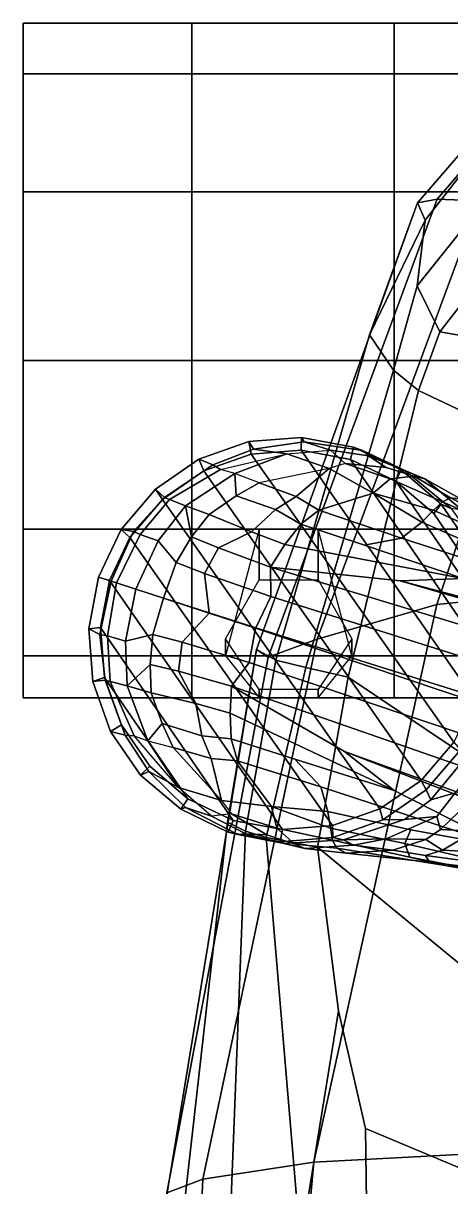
# Model space of a CAD drawing. Extents: x -14.5 to 14.5, y -12.2 to 16.5.
# Drawn here: x -14.466 to -12.784, y 2.206 to 6.782 of the extents above; entities that cross this region are included whole.
import ezdxf

# ---------------------------------------------------------------- set-up
doc = ezdxf.new("R2010")
doc.units = 0
doc.header["$MEASUREMENT"] = 0
for name, color, linetype in [('ARMPAD', 252, 'Continuous'), ('BASE', 253, 'Continuous'), ('CASTER', 251, 'Continuous')]:
    doc.layers.add(name, color=color, linetype=linetype)

msp = doc.modelspace()

# ---------------------------------------------------------------- linework, layer by layer
at = {"layer": 'ARMPAD'}
for points in [[(-12.885, 6.008, 25.3857), (-12.9145, 6.0767, 25.7282), (-12.4558, 6.6063, 25.6394), (-12.4612, 6.5485, 25.3318)], [(-12.9145, 6.0767, 25.7282), (-12.8375, 6.0902, 26.088), (-12.4281, 6.5671, 25.9831), (-12.4558, 6.6063, 25.6394)], [(-12.885, 6.008, 25.3857), (-12.4612, 6.5485, 25.3318), (-12.4139, 6.3783, 25.1327), (-12.9164, 5.7501, 25.174)], [(-12.671, 6.0838, 26.3681), (-12.3094, 6.4623, 26.2946), (-12.4281, 6.5671, 25.9831), (-12.8375, 6.0902, 26.088)], [(-12.8273, 5.5691, 25.0663), (-12.9164, 5.7501, 25.174), (-12.4139, 6.3783, 25.1327), (-12.3773, 6.1473, 25.0479)], [(-12.8273, 5.5691, 25.0663), (-12.3773, 6.1473, 25.0479), (-10.5744, 5.87, 25.0355), (-10.269, 5.1243, 25.0741)], [(-13.5027, 4.2895, 26.3721), (-12.8375, 6.0902, 26.088), (-12.9145, 6.0767, 25.7282), (-13.5478, 4.3189, 25.814)], [(-13.5027, 4.2895, 26.3721), (-13.3093, 4.3595, 26.697), (-12.671, 6.0838, 26.3681), (-12.8375, 6.0902, 26.088)], [(-13.4725, 4.2769, 25.2748), (-13.5478, 4.3189, 25.814), (-12.9145, 6.0767, 25.7282), (-13.103, 5.5564, 25.3768)], [(-12.8389, 4.496, 26.9481), (-12.3167, 6.0432, 26.5913), (-12.671, 6.0838, 26.3681), (-13.3093, 4.3595, 26.697)], [(-12.885, 6.008, 25.3857), (-13.103, 5.5564, 25.3768), (-13.103, 5.5564, 25.3768), (-12.9145, 6.0767, 25.7282)], [(-11.7281, 4.6095, 27.0447), (-11.7015, 5.8836, 26.7295), (-12.3167, 6.0432, 26.5913), (-12.8389, 4.496, 26.9481)], [(-13.0091, 5.4185, 25.1211), (-13.103, 5.5564, 25.3768), (-12.885, 6.008, 25.3857), (-12.9164, 5.7501, 25.174)], [(-13.0091, 5.4185, 25.1211), (-12.9164, 5.7501, 25.174), (-12.8273, 5.5691, 25.0663), (-12.9105, 5.3381, 25.0745)], [(-13.0091, 5.4185, 25.1211), (-13.3546, 4.248, 25.1648), (-13.4725, 4.2769, 25.2748), (-13.103, 5.5564, 25.3768)], [(-12.8273, 5.5691, 25.0663), (-10.269, 5.1243, 25.0741), (-10.2426, 4.0753, 25.1222), (-12.9105, 5.3381, 25.0745)], [(-13.0091, 5.4185, 25.1211), (-12.9105, 5.3381, 25.0745), (-13.1875, 4.2106, 25.1411), (-13.3546, 4.248, 25.1648)], [(-13.1875, 4.2106, 25.1411), (-12.9105, 5.3381, 25.0745), (-10.2426, 4.0753, 25.1222), (-10.5438, 2.4383, 25.2383)], [(-13.323, 2.3025, 27.2474), (-11.9376, 2.3766, 27.3832), (-11.7281, 4.6095, 27.0447), (-12.8389, 4.496, 26.9481)], [(-13.323, 2.3025, 27.2474), (-12.8389, 4.496, 26.9481), (-13.3093, 4.3595, 26.697), (-13.7597, 2.2357, 26.9181)], [(-13.9017, 2.1819, 26.5734), (-13.7597, 2.2357, 26.9181), (-13.3093, 4.3595, 26.697), (-13.5027, 4.2895, 26.3721)], [(-13.9017, 2.1819, 26.5734), (-13.5027, 4.2895, 26.3721), (-13.5478, 4.3189, 25.814), (-13.9136, 2.1025, 26.2164)], [(-13.8401, 2.0721, 25.9251), (-13.9136, 2.1025, 26.2164), (-13.5478, 4.3189, 25.814), (-13.6628, 3.6406, 25.6764)], [(-13.5478, 4.3189, 25.814), (-13.4725, 4.2769, 25.2748), (-13.5917, 3.6042, 25.3717), (-13.6628, 3.6406, 25.6764)], [(-13.3546, 4.248, 25.1648), (-13.5108, 3.5802, 25.2465), (-13.5917, 3.6042, 25.3717), (-13.4725, 4.2769, 25.2748)], [(-13.3546, 4.248, 25.1648), (-13.1875, 4.2106, 25.1411), (-13.3083, 3.5416, 25.1827), (-13.5108, 3.5802, 25.2465)], [(-13.1875, 4.2106, 25.1411), (-10.5438, 2.4383, 25.2383), (-10.7546, 1.445, 25.5585), (-13.3083, 3.5416, 25.1827)], [(-13.8401, 2.0721, 25.9251), (-13.6628, 3.6406, 25.6764), (-13.5917, 3.6042, 25.3717), (-13.6529, 2.0266, 25.6056)], [(-13.3755, 1.9807, 25.4221), (-13.6529, 2.0266, 25.6056), (-13.5917, 3.6042, 25.3717), (-13.5108, 3.5802, 25.2465)], [(-13.3755, 1.9807, 25.4221), (-13.5108, 3.5802, 25.2465), (-13.3083, 3.5416, 25.1827), (-13.2258, 2.8975, 25.223)], [(-13.2258, 2.8975, 25.223), (-13.3083, 3.5416, 25.1827), (-10.7546, 1.445, 25.5585), (-13.1194, 2.4354, 25.2699)], [(-13.1131, 1.9512, 25.4167), (-13.3755, 1.9807, 25.4221), (-13.2258, 2.8975, 25.223), (-13.1194, 2.4354, 25.2699)], [(-10.7196, -0.5463, 26.0403), (-13.1131, 1.9512, 25.4167), (-13.1194, 2.4354, 25.2699), (-10.7546, 1.445, 25.5585)], [(-13.323, 2.3025, 27.2474), (-13.58, -0.5017, 27.6181), (-12.1408, -0.4895, 27.7888), (-11.9376, 2.3766, 27.3832)], [(-13.58, -0.5017, 27.6181), (-13.323, 2.3025, 27.2474), (-13.7597, 2.2357, 26.9181), (-13.89, -0.515, 27.4338)], [(-14.0338, -0.5325, 27.19), (-13.89, -0.515, 27.4338), (-13.7597, 2.2357, 26.9181), (-13.9017, 2.1819, 26.5734)]]:
    msp.add_3dface(points, dxfattribs=at)
at = {"layer": 'BASE'}
for points in [[(-13.5788, 5.137, 2.765), (-13.7747, 5.0676, 2.765), (-13.7196, 5.0461, 3.6908), (-13.56, 5.1069, 3.5948)], [(-13.7747, 5.0676, 2.765), (-13.5788, 5.137, 2.765), (-13.5697, 5.0872, 2.7306), (-13.7559, 5.0213, 2.7306)], [(-13.5788, 5.137, 2.765), (-13.56, 5.1069, 3.5948), (-13.3602, 5.1364, 3.4738), (-13.3716, 5.1533, 2.765)], [(-13.5788, 5.137, 2.765), (-13.3716, 5.1533, 2.765), (-13.3729, 5.1027, 2.7306), (-13.5697, 5.0872, 2.7306)], [(-13.3602, 5.1364, 3.4738), (-13.56, 5.1069, 3.5948), (-13.4285, 5.0884, 3.77), (-13.2577, 5.1033, 3.66)], [(-13.3716, 5.1533, 2.765), (-13.1672, 5.1154, 2.765), (-13.1787, 5.0668, 2.7306), (-13.3729, 5.1027, 2.7306)], [(-13.1672, 5.1154, 2.765), (-13.3716, 5.1533, 2.765), (-13.3602, 5.1364, 3.4738), (-13.1316, 5.1018, 3.4638)], [(-13.1316, 5.1018, 3.4638), (-13.3602, 5.1364, 3.4738), (-13.2577, 5.1033, 3.66), (-13.1073, 5.081, 3.6312)], [(-13.5697, 5.0872, 2.7306), (-12.7717, 3.9546, 2.7306), (-12.8999, 3.8044, 2.7306), (-13.7559, 5.0213, 2.7306)], [(-13.56, 5.1069, 3.5948), (-13.7196, 5.0461, 3.6908), (-13.69, 5.0274, 3.8224), (-13.4285, 5.0884, 3.77)], [(-13.69, 5.0274, 3.8224), (-13.4285, 5.0884, 3.77), (-13.6342, 5.0112, 3.9203), (-13.69, 5.0274, 3.8224)], [(-13.6342, 5.0112, 3.9203), (-13.4285, 5.0884, 3.77), (-13.2619, 5.0315, 3.9346), (-13.5382, 4.9746, 4.0437)], [(-13.5697, 5.0872, 2.7306), (-13.3729, 5.1027, 2.7306), (-12.6911, 4.1236, 2.7306), (-12.7717, 3.9546, 2.7306)], [(-13.4285, 5.0884, 3.77), (-13.2577, 5.1033, 3.66), (-13.1988, 5.0503, 3.8579), (-13.2619, 5.0315, 3.9346)], [(-13.1787, 5.0668, 2.7306), (-12.657, 4.3076, 2.7306), (-12.6911, 4.1236, 2.7306), (-13.3729, 5.1027, 2.7306)], [(-13.1073, 5.081, 3.6312), (-13.2577, 5.1033, 3.66), (-13.1988, 5.0503, 3.8579), (-13.0379, 5.035, 3.7905)], [(-13.1672, 5.1154, 2.765), (-12.9796, 5.0259, 2.765), (-13.0004, 4.9817, 2.7306), (-13.1787, 5.0668, 2.7306)], [(-13.1672, 5.1154, 2.765), (-13.1316, 5.1018, 3.4638), (-12.9642, 5.0237, 3.3343), (-12.9796, 5.0259, 2.765)], [(-12.9642, 5.0237, 3.3343), (-13.1316, 5.1018, 3.4638), (-13.1073, 5.081, 3.6312), (-12.8855, 4.9911, 3.6038)], [(-13.0379, 5.035, 3.7905), (-12.9279, 5.0004, 3.8167), (-12.8855, 4.9911, 3.6038), (-13.1073, 5.081, 3.6312)], [(-13.946, 4.9499, 2.765), (-13.9105, 4.917, 3.7502), (-13.7196, 5.0461, 3.6908), (-13.7747, 5.0676, 2.765)], [(-13.946, 4.9499, 2.765), (-13.7747, 5.0676, 2.765), (-13.7559, 5.0213, 2.7306), (-13.9187, 4.9095, 2.7306)], [(-13.69, 5.0274, 3.8224), (-13.7196, 5.0461, 3.6908), (-13.9105, 4.917, 3.7502), (-13.8914, 4.9096, 3.8388)], [(-13.1988, 5.0503, 3.8579), (-13.2619, 5.0315, 3.9346), (-13.0888, 4.9337, 4.113), (-13.0221, 4.9907, 3.9463)], [(-12.9279, 5.0004, 3.8167), (-13.0379, 5.035, 3.7905), (-13.1988, 5.0503, 3.8579), (-13.0221, 4.9907, 3.9463)], [(-13.1787, 5.0668, 2.7306), (-13.0004, 4.9817, 2.7306), (-12.6725, 4.5045, 2.7306), (-12.657, 4.3076, 2.7306)], [(-13.9187, 4.9095, 2.7306), (-13.7559, 5.0213, 2.7306), (-12.8999, 3.8044, 2.7306), (-13.0627, 3.6926, 2.7306)], [(-13.69, 5.0274, 3.8224), (-13.8914, 4.9096, 3.8388), (-13.8273, 4.8844, 4.0016), (-13.6342, 5.0112, 3.9203)], [(-13.6287, 4.9231, 4.0963), (-13.6342, 5.0112, 3.9203), (-13.8273, 4.8844, 4.0016), (-13.7349, 4.8508, 4.1359)], [(-13.6287, 4.9231, 4.0963), (-13.5382, 4.9746, 4.0437), (-13.6342, 5.0112, 3.9203), (-13.6287, 4.9231, 4.0963)], [(-13.2619, 5.0315, 3.9346), (-13.5382, 4.9746, 4.0437), (-13.3917, 4.9216, 4.1637), (-13.2619, 5.0315, 3.9346)], [(-13.2619, 5.0315, 3.9346), (-13.3917, 4.9216, 4.1637), (-13.3028, 4.8674, 4.2389), (-13.0888, 4.9337, 4.113)], [(-12.8165, 4.8996, 4.0756), (-13.0221, 4.9907, 3.9463), (-13.0888, 4.9337, 4.113), (-12.8514, 4.8668, 4.17)], [(-12.9279, 5.0004, 3.8167), (-13.0221, 4.9907, 3.9463), (-12.8165, 4.8996, 4.0756), (-12.7851, 4.9159, 3.991)], [(-12.9796, 5.0259, 2.765), (-12.8216, 4.891, 2.765), (-12.8502, 4.8535, 2.7306), (-13.0004, 4.9817, 2.7306)], [(-12.8216, 4.891, 2.765), (-12.9796, 5.0259, 2.765), (-12.9642, 5.0237, 3.3343), (-12.7827, 4.8739, 3.2118)], [(-12.7387, 4.8678, 3.4373), (-12.7827, 4.8739, 3.2118), (-12.9642, 5.0237, 3.3343), (-12.8855, 4.9911, 3.6038)], [(-12.7429, 4.9103, 3.9255), (-12.8855, 4.9911, 3.6038), (-12.9279, 5.0004, 3.8167), (-12.7851, 4.9159, 3.991)], [(-12.7387, 4.8678, 3.4373), (-12.8855, 4.9911, 3.6038), (-12.7429, 4.9103, 3.9255), (-12.6011, 4.7925, 3.6996)], [(-13.946, 4.9499, 2.765), (-14.0809, 4.7918, 2.765), (-14.033, 4.7838, 3.6867), (-13.9105, 4.917, 3.7502)], [(-14.0809, 4.7918, 2.765), (-13.946, 4.9499, 2.765), (-13.9187, 4.9095, 2.7306), (-14.0469, 4.7593, 2.7306)], [(-13.6287, 4.9231, 4.0963), (-13.4741, 4.8699, 4.2228), (-13.3917, 4.9216, 4.1637), (-13.5382, 4.9746, 4.0437)], [(-12.8502, 4.8535, 2.7306), (-12.7384, 4.6907, 2.7306), (-12.6725, 4.5045, 2.7306), (-13.0004, 4.9817, 2.7306)], [(-13.9187, 4.9095, 2.7306), (-13.0627, 3.6926, 2.7306), (-13.2489, 3.6266, 2.7306), (-14.0469, 4.7593, 2.7306)], [(-13.8914, 4.9096, 3.8388), (-13.9105, 4.917, 3.7502), (-14.033, 4.7838, 3.6867), (-14.0056, 4.7711, 3.8763)], [(-13.8914, 4.9096, 3.8388), (-14.0056, 4.7711, 3.8763), (-13.936, 4.746, 4.0499), (-13.8273, 4.8844, 4.0016)], [(-13.6287, 4.9231, 4.0963), (-13.7349, 4.8508, 4.1359), (-13.5681, 4.7816, 4.2837), (-13.4741, 4.8699, 4.2228)], [(-13.3734, 4.8125, 4.2966), (-13.3028, 4.8674, 4.2389), (-13.3917, 4.9216, 4.1637), (-13.4741, 4.8699, 4.2228)], [(-12.8978, 4.8201, 4.2588), (-13.0888, 4.9337, 4.113), (-13.3028, 4.8674, 4.2389), (-12.9776, 4.757, 4.3404)], [(-13.0888, 4.9337, 4.113), (-12.8978, 4.8201, 4.2588), (-12.8514, 4.8668, 4.17), (-13.0888, 4.9337, 4.113)], [(-12.5313, 4.775, 4.1903), (-12.8165, 4.8996, 4.0756), (-12.8514, 4.8668, 4.17), (-12.5782, 4.7432, 4.2999)], [(-12.4138, 4.7276, 4.1665), (-12.7851, 4.9159, 3.991), (-12.8165, 4.8996, 4.0756), (-12.5313, 4.775, 4.1903)], [(-12.4571, 4.746, 4.0725), (-12.7429, 4.9103, 3.9255), (-12.7851, 4.9159, 3.991), (-12.4138, 4.7276, 4.1665)], [(-13.8042, 4.7628, 4.1762), (-13.8273, 4.8844, 4.0016), (-13.936, 4.746, 4.0499), (-13.8644, 4.6608, 4.2031)], [(-13.8042, 4.7628, 4.1762), (-13.7349, 4.8508, 4.1359), (-13.8273, 4.8844, 4.0016), (-13.8042, 4.7628, 4.1762)], [(-13.3734, 4.8125, 4.2966), (-13.4741, 4.8699, 4.2228), (-13.5681, 4.7816, 4.2837), (-13.4368, 4.7324, 4.3529)], [(-13.3734, 4.8125, 4.2966), (-13.1239, 4.729, 4.3688), (-12.9776, 4.757, 4.3404), (-13.3028, 4.8674, 4.2389)], [(-12.5782, 4.7432, 4.2999), (-12.8514, 4.8668, 4.17), (-12.8978, 4.8201, 4.2588), (-12.5914, 4.6863, 4.3836)], [(-12.8216, 4.891, 2.765), (-12.7039, 4.7197, 2.765), (-12.7384, 4.6907, 2.7306), (-12.8502, 4.8535, 2.7306)], [(-12.8216, 4.891, 2.765), (-12.7827, 4.8739, 3.2118), (-12.6359, 4.6681, 3.2058), (-12.7039, 4.7197, 2.765)], [(-13.8042, 4.7628, 4.1762), (-13.6976, 4.7188, 4.2812), (-13.5681, 4.7816, 4.2837), (-13.7349, 4.8508, 4.1359)], [(-13.4368, 4.7324, 4.3529), (-12.7353, 4.5988, 4.4678), (-13.1239, 4.729, 4.3688), (-13.3734, 4.8125, 4.2966)], [(-12.9776, 4.757, 4.3404), (-12.249, 4.5224, 4.511), (-12.5914, 4.6863, 4.3836), (-12.8978, 4.8201, 4.2588)], [(-14.1704, 4.6042, 2.765), (-14.1201, 4.588, 3.7709), (-14.033, 4.7838, 3.6867), (-14.0809, 4.7918, 2.765)], [(-14.1704, 4.6042, 2.765), (-14.0809, 4.7918, 2.765), (-14.0469, 4.7593, 2.7306), (-14.1275, 4.5903, 2.7306)], [(-14.033, 4.7838, 3.6867), (-14.1201, 4.588, 3.7709), (-14.099, 4.5812, 3.883), (-14.0056, 4.7711, 3.8763)], [(-13.936, 4.746, 4.0499), (-14.0056, 4.7711, 3.8763), (-14.099, 4.5812, 3.883), (-14.0232, 4.5565, 4.0697)], [(-13.8042, 4.7628, 4.1762), (-13.8644, 4.6608, 4.2031), (-13.7532, 4.6179, 4.3086), (-13.6976, 4.7188, 4.2812)], [(-13.4938, 4.6436, 4.3934), (-13.4368, 4.7324, 4.3529), (-13.5681, 4.7816, 4.2837), (-13.6976, 4.7188, 4.2812)], [(-14.1275, 4.5903, 2.7306), (-14.0469, 4.7593, 2.7306), (-13.2489, 3.6266, 2.7306), (-13.4457, 3.6112, 2.7306)], [(-13.936, 4.746, 4.0499), (-14.0232, 4.5565, 4.0697), (-13.9142, 4.5213, 4.2233), (-13.8644, 4.6608, 4.2031)], [(-13.4938, 4.6436, 4.3934), (-13.6976, 4.7188, 4.2812), (-13.7532, 4.6179, 4.3086), (-13.4925, 4.5277, 4.4344)], [(-13.4938, 4.6436, 4.3934), (-12.9834, 4.5899, 4.4664), (-12.7353, 4.5988, 4.4678), (-13.4368, 4.7324, 4.3529)], [(-12.249, 4.5224, 4.511), (-12.9776, 4.757, 4.3404), (-13.1239, 4.729, 4.3688), (-12.7353, 4.5988, 4.4678)], [(-13.7532, 4.6179, 4.3086), (-13.8644, 4.6608, 4.2031), (-13.9142, 4.5213, 4.2233), (-13.7347, 4.4634, 4.3665)], [(-1.9523, 0.895, 7.085), (-1.8056, 1.1079, 7.0339), (-13.4938, 4.6436, 4.3934), (-13.4925, 4.5277, 4.4344)], [(-1.7533, 1.3264, 6.9168), (-12.9834, 4.5899, 4.4664), (-13.4938, 4.6436, 4.3934), (-1.8056, 1.1079, 7.0339)], [(-14.2083, 4.3999, 2.765), (-14.1648, 4.3782, 3.6867), (-14.1201, 4.5878, 3.7709), (-14.1704, 4.6042, 2.765)], [(-14.1275, 4.5903, 2.7306), (-14.1617, 4.4062, 2.7306), (-14.2083, 4.3999, 2.765), (-14.1704, 4.6042, 2.765)], [(-14.1704, 4.6042, 2.765), (-14.1201, 4.5878, 3.7709), (-14.1201, 4.588, 3.7709), (-14.1704, 4.6042, 2.765)], [(-14.1351, 4.3724, 3.8763), (-14.0991, 4.5809, 3.883), (-14.1201, 4.5878, 3.7709), (-14.1648, 4.3782, 3.6867)], [(-14.1275, 4.5903, 2.7306), (-13.4457, 3.6112, 2.7306), (-13.6399, 3.6471, 2.7306), (-14.1617, 4.4062, 2.7306)], [(-14.0232, 4.5563, 4.0697), (-14.0991, 4.5809, 3.883), (-14.1351, 4.3724, 3.8763), (-14.0641, 4.3518, 4.0499)], [(-14.0991, 4.5809, 3.883), (-14.099, 4.5812, 3.883), (-14.1201, 4.588, 3.7709), (-14.1201, 4.5878, 3.7709)], [(-14.0991, 4.5809, 3.883), (-14.0232, 4.5563, 4.0697), (-14.0232, 4.5565, 4.0697), (-14.099, 4.5812, 3.883)], [(-13.7532, 4.6179, 4.3086), (-13.7347, 4.4634, 4.3665), (-13.5515, 4.4038, 4.4405), (-13.4925, 4.5277, 4.4344)], [(-12.9834, 4.5899, 4.4664), (-11.1579, 4.1057, 4.8039), (-12.249, 4.5224, 4.511), (-12.7353, 4.5988, 4.4678)], [(-1.7533, 1.3264, 6.9168), (-1.8899, 1.4063, 6.8442), (-11.1579, 4.1057, 4.8039), (-12.9834, 4.5899, 4.4664)], [(-13.9561, 4.3787, 4.2031), (-13.9144, 4.5207, 4.2233), (-14.0232, 4.5563, 4.0697), (-14.0641, 4.3518, 4.0499)], [(-13.9144, 4.5207, 4.2233), (-13.9142, 4.5213, 4.2233), (-14.0232, 4.5565, 4.0697), (-14.0232, 4.5563, 4.0697)], [(-13.7351, 4.462, 4.3665), (-13.9144, 4.5207, 4.2233), (-13.9561, 4.3787, 4.2031), (-13.8409, 4.348, 4.3086)], [(-13.9144, 4.5207, 4.2233), (-13.7351, 4.462, 4.3665), (-13.7347, 4.4634, 4.3665), (-13.9142, 4.5213, 4.2233)], [(-2.0197, 0.7853, 7.0973), (-1.9523, 0.895, 7.085), (-13.4925, 4.5277, 4.4344), (-13.5515, 4.4038, 4.4405)], [(-13.577, 4.2677, 4.4344), (-13.5519, 4.4026, 4.4405), (-13.7351, 4.462, 4.3665), (-13.8409, 4.348, 4.3086)], [(-13.5519, 4.4026, 4.4405), (-13.5515, 4.4038, 4.4405), (-13.7347, 4.4634, 4.3665), (-13.7351, 4.462, 4.3665)], [(-14.1617, 4.4062, 2.7306), (-14.1462, 4.2094, 2.7306), (-14.192, 4.1927, 2.765), (-14.2083, 4.3999, 2.765)], [(-14.144, 4.1985, 3.7502), (-14.1648, 4.3782, 3.6867), (-14.2083, 4.3999, 2.765), (-14.192, 4.1927, 2.765)], [(-14.1462, 4.2094, 2.7306), (-14.1617, 4.4062, 2.7306), (-13.6399, 3.6471, 2.7306), (-13.8182, 3.7322, 2.7306)], [(-13.5519, 4.4026, 4.4405), (-13.577, 4.2677, 4.4344), (-2.1056, 0.4235, 7.085), (-2.0956, 0.5519, 7.0973)], [(-13.5519, 4.4026, 4.4405), (-2.0956, 0.5519, 7.0973), (-2.0197, 0.7853, 7.0973), (-13.5515, 4.4038, 4.4405)], [(-14.1351, 4.3724, 3.8763), (-14.1648, 4.3782, 3.6867), (-14.144, 4.1985, 3.7502), (-14.1242, 4.1932, 3.8388)], [(-14.0575, 4.176, 4.0016), (-14.0641, 4.3518, 4.0499), (-14.1351, 4.3724, 3.8763), (-14.1242, 4.1932, 3.8388)], [(-13.9561, 4.3787, 4.2031), (-14.0641, 4.3518, 4.0499), (-14.0575, 4.176, 4.0016), (-13.9673, 4.2608, 4.1762)], [(-13.8553, 4.2337, 4.2812), (-13.8409, 4.348, 4.3086), (-13.9561, 4.3787, 4.2031), (-13.9673, 4.2608, 4.1762)], [(-13.577, 4.2677, 4.4344), (-13.8409, 4.348, 4.3086), (-13.8553, 4.2337, 4.2812), (-13.6462, 4.1747, 4.3934)], [(-13.9673, 4.2608, 4.1762), (-14.0575, 4.176, 4.0016), (-13.963, 4.1488, 4.1359), (-13.9673, 4.2608, 4.1762)], [(-13.963, 4.1488, 4.1359), (-13.7874, 4.1067, 4.2837), (-13.8553, 4.2337, 4.2812), (-13.9673, 4.2608, 4.1762)], [(-13.577, 4.2677, 4.4344), (-13.6462, 4.1747, 4.3934), (-2.112, 0.165, 7.0339), (-2.1056, 0.4235, 7.085)], [(-13.8553, 4.2337, 4.2812), (-13.7874, 4.1067, 4.2837), (-13.6522, 4.0694, 4.3529), (-13.6462, 4.1747, 4.3934)], [(-14.1462, 4.2094, 2.7306), (-14.0802, 4.0232, 2.7306), (-14.1226, 3.9968, 2.765), (-14.192, 4.1927, 2.765)], [(-14.1226, 3.9968, 2.765), (-14.0654, 3.9818, 3.6908), (-14.144, 4.1985, 3.7502), (-14.192, 4.1927, 2.765)], [(-14.1462, 4.2094, 2.7306), (-13.8182, 3.7322, 2.7306), (-13.9684, 3.8604, 2.7306), (-14.0802, 4.0232, 2.7306)], [(-14.1242, 4.1932, 3.8388), (-14.144, 4.1985, 3.7502), (-14.0654, 3.9818, 3.6908), (-14.0304, 3.9795, 3.8224)], [(-13.9759, 3.9598, 3.9203), (-14.0575, 4.176, 4.0016), (-14.1242, 4.1932, 3.8388), (-14.0304, 3.9795, 3.8224)], [(-13.963, 4.1488, 4.1359), (-14.0575, 4.176, 4.0016), (-13.9759, 3.9598, 3.9203), (-13.9196, 4.0279, 4.0963)], [(-13.6522, 4.0694, 4.3529), (-13.0061, 3.7651, 4.4678), (-13.2017, 3.9181, 4.4664), (-13.6462, 4.1747, 4.3934)], [(-2.112, 0.165, 7.0339), (-13.6462, 4.1747, 4.3934), (-13.2017, 3.9181, 4.4664), (-2.1981, -0.0425, 6.9168)], [(-13.7632, 3.9801, 4.2228), (-13.7874, 4.1067, 4.2837), (-13.963, 4.1488, 4.1359), (-13.9196, 4.0279, 4.0963)], [(-13.6522, 4.0694, 4.3529), (-13.7874, 4.1067, 4.2837), (-13.7632, 3.9801, 4.2228), (-13.648, 3.9674, 4.2966)], [(-13.9196, 4.0279, 4.0963), (-13.9759, 3.9598, 3.9203), (-13.8766, 3.9331, 4.0437), (-13.9196, 4.0279, 4.0963)], [(-13.8766, 3.9331, 4.0437), (-13.7269, 3.8898, 4.1637), (-13.7632, 3.9801, 4.2228), (-13.9196, 4.0279, 4.0963)], [(-13.648, 3.9674, 4.2966), (-13.3971, 3.8882, 4.3688), (-13.0061, 3.7651, 4.4678), (-13.6522, 4.0694, 4.3529)], [(-14.0802, 4.0232, 2.7306), (-13.9684, 3.8604, 2.7306), (-14.0049, 3.8255, 2.765), (-14.1226, 3.9968, 2.765)], [(-13.972, 3.8388, 3.5948), (-14.0654, 3.9818, 3.6908), (-14.1226, 3.9968, 2.765), (-14.0049, 3.8255, 2.765)], [(-13.8548, 3.7765, 3.77), (-14.0304, 3.9795, 3.8224), (-14.0654, 3.9818, 3.6908), (-13.972, 3.8388, 3.5948)], [(-14.0304, 3.9795, 3.8224), (-13.9759, 3.9598, 3.9203), (-13.8548, 3.7765, 3.77), (-14.0304, 3.9795, 3.8224)], [(-13.8766, 3.9331, 4.0437), (-13.6866, 3.7246, 3.9346), (-13.8548, 3.7765, 3.77), (-13.9759, 3.9598, 3.9203)], [(-13.7632, 3.9801, 4.2228), (-13.7269, 3.8898, 4.1637), (-13.6232, 3.8813, 4.2389), (-13.648, 3.9674, 4.2966)], [(-13.6232, 3.8813, 4.2389), (-13.2952, 3.7795, 4.3404), (-13.3971, 3.8882, 4.3688), (-13.648, 3.9674, 4.2966)], [(-12.8999, 3.8044, 2.7306), (-12.7717, 3.9546, 2.7306), (-12.7455, 3.9246, 2.765), (-12.8805, 3.7666, 2.765)], [(-12.61, 3.9445, 3.2008), (-12.7667, 3.756, 3.2407), (-12.8619, 3.7282, 3.1397), (-12.7134, 3.908, 3.0837)], [(-13.6866, 3.7246, 3.9346), (-13.7269, 3.8898, 4.1637), (-13.8766, 3.9331, 4.0437), (-13.6866, 3.7246, 3.9346)], [(-13.2017, 3.9181, 4.4664), (-11.4401, 3.2369, 4.8039), (-2.3555, -0.0269, 6.8442), (-2.1981, -0.0425, 6.9168)], [(-13.0061, 3.7651, 4.4678), (-12.5678, 3.5411, 4.511), (-11.4401, 3.2369, 4.8039), (-13.2017, 3.9181, 4.4664)], [(-12.7455, 3.9246, 2.765), (-12.7134, 3.908, 3.0837), (-12.8619, 3.7282, 3.1397), (-12.8805, 3.7666, 2.765)], [(-13.9684, 3.8604, 2.7306), (-13.8182, 3.7322, 2.7306), (-13.8468, 3.6905, 2.765), (-14.0049, 3.8255, 2.765)], [(-13.489, 3.7019, 4.113), (-13.6232, 3.8813, 4.2389), (-13.7269, 3.8898, 4.1637), (-13.6866, 3.7246, 3.9346)], [(-13.2952, 3.7795, 4.3404), (-13.6232, 3.8813, 4.2389), (-13.489, 3.7019, 4.113), (-13.2678, 3.6816, 4.2588)], [(-13.0061, 3.7651, 4.4678), (-13.3971, 3.8882, 4.3688), (-13.2952, 3.7795, 4.3404), (-12.5678, 3.5411, 4.511)], [(-13.8468, 3.6905, 2.765), (-13.8278, 3.6975, 3.4738), (-13.972, 3.8388, 3.5948), (-14.0049, 3.8255, 2.765)], [(-13.7254, 3.6641, 3.66), (-13.8548, 3.7765, 3.77), (-13.972, 3.8388, 3.5948), (-13.8278, 3.6975, 3.4738)], [(-13.0627, 3.6926, 2.7306), (-12.8999, 3.8044, 2.7306), (-12.8805, 3.7666, 2.765), (-13.0518, 3.6488, 2.765)], [(-13.6866, 3.7246, 3.9346), (-13.6465, 3.6723, 3.8579), (-13.7254, 3.6641, 3.66), (-13.8548, 3.7765, 3.77)], [(-13.2678, 3.6816, 4.2588), (-12.9412, 3.6097, 4.3836), (-12.5678, 3.5411, 4.511), (-13.2952, 3.7795, 4.3404)], [(-12.8619, 3.7282, 3.1397), (-12.9665, 3.6507, 3.2058), (-13.0518, 3.6488, 2.765), (-12.8805, 3.7666, 2.765)], [(-12.7667, 3.756, 3.2407), (-12.838, 3.6627, 3.3574), (-12.9665, 3.6507, 3.2058), (-12.8619, 3.7282, 3.1397)], [(-12.838, 3.6627, 3.3574), (-12.7667, 3.756, 3.2407), (-12.716, 3.7153, 3.3488), (-12.8237, 3.6109, 3.4998)], [(-13.8182, 3.7322, 2.7306), (-13.6399, 3.6471, 2.7306), (-13.6593, 3.601, 2.765), (-13.8468, 3.6905, 2.765)], [(-13.4685, 3.6167, 3.9463), (-13.489, 3.7019, 4.113), (-13.6866, 3.7246, 3.9346), (-13.6465, 3.6723, 3.8579)], [(-12.6891, 3.6047, 3.5784), (-12.8237, 3.6109, 3.4998), (-12.716, 3.7153, 3.3488), (-12.5945, 3.6833, 3.4417)], [(-13.6224, 3.5911, 3.4638), (-13.8278, 3.6975, 3.4738), (-13.8468, 3.6905, 2.765), (-13.6593, 3.601, 2.765)], [(-13.5905, 3.5936, 3.6312), (-13.7254, 3.6641, 3.66), (-13.8278, 3.6975, 3.4738), (-13.6224, 3.5911, 3.4638)], [(-13.5074, 3.5901, 3.7905), (-13.6465, 3.6723, 3.8579), (-13.7254, 3.6641, 3.66), (-13.5905, 3.5936, 3.6312)], [(-13.4685, 3.6167, 3.9463), (-13.6465, 3.6723, 3.8579), (-13.5074, 3.5901, 3.7905), (-13.3981, 3.5534, 3.8167)], [(-13.2576, 3.6165, 4.17), (-13.489, 3.7019, 4.113), (-13.4685, 3.6167, 3.9463), (-13.2487, 3.5695, 4.0756)], [(-13.489, 3.7019, 4.113), (-13.2576, 3.6165, 4.17), (-13.2678, 3.6816, 4.2588), (-13.489, 3.7019, 4.113)], [(-12.9412, 3.6097, 4.3836), (-13.2678, 3.6816, 4.2588), (-13.2576, 3.6165, 4.17), (-12.964, 3.5559, 4.2999)], [(-13.2489, 3.6266, 2.7306), (-13.0627, 3.6926, 2.7306), (-13.0518, 3.6488, 2.765), (-13.2477, 3.5795, 2.765)], [(-13.0378, 3.5751, 3.4288), (-13.2062, 3.5704, 3.2118), (-12.9665, 3.6507, 3.2058), (-12.838, 3.6627, 3.3574)], [(-13.0378, 3.5751, 3.4288), (-12.838, 3.6627, 3.3574), (-12.8237, 3.6109, 3.4998), (-12.8821, 3.5714, 3.5837)], [(-13.6399, 3.6471, 2.7306), (-13.4457, 3.6112, 2.7306), (-13.4549, 3.5632, 2.765), (-13.6593, 3.601, 2.765)], [(-13.2328, 3.5379, 3.991), (-13.2487, 3.5695, 4.0756), (-13.4685, 3.6167, 3.9463), (-13.3981, 3.5534, 3.8167)], [(-13.4457, 3.6112, 2.7306), (-13.2489, 3.6266, 2.7306), (-13.2477, 3.5795, 2.765), (-13.4549, 3.5632, 2.765)], [(-12.964, 3.5559, 4.2999), (-13.2576, 3.6165, 4.17), (-13.2487, 3.5695, 4.0756), (-12.9447, 3.5026, 4.1903)], [(-13.0518, 3.6488, 2.765), (-12.9665, 3.6507, 3.2058), (-13.2062, 3.5704, 3.2118), (-13.2477, 3.5795, 2.765)], [(-13.4549, 3.5632, 2.765), (-13.4411, 3.5559, 3.3343), (-13.6224, 3.5911, 3.4638), (-13.6593, 3.601, 2.765)], [(-13.3583, 3.536, 3.6038), (-13.5905, 3.5936, 3.6312), (-13.6224, 3.5911, 3.4638), (-13.4411, 3.5559, 3.3343)], [(-13.5905, 3.5936, 3.6312), (-13.3583, 3.536, 3.6038), (-13.3981, 3.5534, 3.8167), (-13.5074, 3.5901, 3.7905)], [(-13.2062, 3.5704, 3.2118), (-13.4411, 3.5559, 3.3343), (-13.4549, 3.5632, 2.765), (-13.2477, 3.5795, 2.765)], [(-13.3583, 3.536, 3.6038), (-13.4411, 3.5559, 3.3343), (-13.2062, 3.5704, 3.2118), (-13.1671, 3.5495, 3.4373)], [(-13.2062, 3.5704, 3.2118), (-13.0378, 3.5751, 3.4288), (-13.1671, 3.5495, 3.4373), (-13.2062, 3.5704, 3.2118)], [(-13.0115, 3.5295, 3.6996), (-13.1671, 3.5495, 3.4373), (-13.0378, 3.5751, 3.4288), (-12.8821, 3.5714, 3.5837)], [(-12.8821, 3.5714, 3.5837), (-12.8167, 3.5305, 3.7763), (-12.8826, 3.5088, 3.8767), (-13.0115, 3.5295, 3.6996)], [(-12.3624, 3.4163, 4.4919), (-12.5678, 3.5411, 4.511), (-12.9412, 3.6097, 4.3836), (-12.964, 3.5559, 4.2999)], [(-12.6891, 3.6047, 3.5784), (-12.8167, 3.5305, 3.7763), (-12.8821, 3.5714, 3.5837), (-12.8237, 3.6109, 3.4998)], [(-12.6121, 3.5197, 3.8619), (-12.8167, 3.5305, 3.7763), (-12.6891, 3.6047, 3.5784), (-12.4597, 3.5827, 3.667)], [(-13.2328, 3.5379, 3.991), (-13.3981, 3.5534, 3.8167), (-13.3583, 3.536, 3.6038), (-13.1954, 3.5176, 3.9255)], [(-13.0115, 3.5295, 3.6996), (-13.1954, 3.5176, 3.9255), (-13.3583, 3.536, 3.6038), (-13.1671, 3.5495, 3.4373)], [(-12.9447, 3.5026, 4.1903), (-13.2487, 3.5695, 4.0756), (-13.2328, 3.5379, 3.991), (-12.8218, 3.472, 4.1665)], [(-12.8218, 3.472, 4.1665), (-13.2328, 3.5379, 3.991), (-13.1954, 3.5176, 3.9255), (-12.8676, 3.4826, 4.0725)], [(-12.8676, 3.4826, 4.0725), (-13.1954, 3.5176, 3.9255), (-13.0115, 3.5295, 3.6996), (-12.8826, 3.5088, 3.8767)], [(-12.5702, 3.4296, 4.3338), (-12.3624, 3.4163, 4.4919), (-12.964, 3.5559, 4.2999), (-12.9447, 3.5026, 4.1903)], [(-12.5587, 3.4659, 4.126), (-12.8826, 3.5088, 3.8767), (-12.8167, 3.5305, 3.7763), (-12.6121, 3.5197, 3.8619)], [(-12.4735, 3.4115, 4.3005), (-12.5702, 3.4296, 4.3338), (-12.9447, 3.5026, 4.1903), (-12.8218, 3.472, 4.1665)], [(-12.5587, 3.4659, 4.126), (-12.618, 3.4519, 4.1782), (-12.8676, 3.4826, 4.0725), (-12.8826, 3.5088, 3.8767)], [(-12.618, 3.4519, 4.1782), (-12.6477, 3.4417, 4.2335), (-12.8218, 3.472, 4.1665), (-12.8676, 3.4826, 4.0725)]]:
    msp.add_3dface(points, dxfattribs=at)
at = {"layer": 'CASTER', "linetype": 'Continuous'}
for points in [[(-13.8029, 6.5834, 0.6661), (-14.4664, 6.5834, 0.6661), (-14.4664, 6.7824, 1.3295), (-13.8029, 6.7824, 1.3295)], [(-13.8029, 6.7824, 1.3295), (-14.4664, 6.7824, 1.3295), (-14.4664, 6.5834, 1.9929), (-13.8029, 6.5834, 1.9929)], [(-13.0068, 6.7824, 1.3295), (-13.8029, 6.7824, 1.3295), (-13.8029, 6.5834, 1.9929), (-13.0068, 6.5834, 1.9929)], [(-12.3434, 6.5834, 0.6661), (-13.0068, 6.5834, 0.6661), (-13.0068, 6.7824, 1.3295), (-12.3434, 6.7824, 1.3295)], [(-12.3434, 6.7824, 1.3295), (-13.0068, 6.7824, 1.3295), (-13.0068, 6.5834, 1.9929), (-12.3434, 6.5834, 1.9929)], [(-13.8029, 6.119, 0.1685), (-14.4664, 6.119, 0.1685), (-14.4664, 6.5834, 0.6661), (-13.8029, 6.5834, 0.6661)], [(-13.8029, 6.5834, 1.9929), (-14.4664, 6.5834, 1.9929), (-14.4664, 6.119, 2.4905), (-13.8029, 6.119, 2.4905)], [(-13.0068, 6.5834, 1.9929), (-13.8029, 6.5834, 1.9929), (-13.8029, 6.119, 2.4905), (-13.0068, 6.119, 2.4905)], [(-12.3434, 6.119, 0.1685), (-13.0068, 6.119, 0.1685), (-13.0068, 6.5834, 0.6661), (-12.3434, 6.5834, 0.6661)], [(-12.3434, 6.5834, 1.9929), (-13.0068, 6.5834, 1.9929), (-13.0068, 6.119, 2.4905), (-12.3434, 6.119, 2.4905)], [(-13.8029, 5.4555, 0.0027), (-14.4664, 5.4555, 0.0027), (-14.4664, 6.119, 0.1685), (-13.8029, 6.119, 0.1685)], [(-13.8029, 6.119, 2.4905), (-14.4664, 6.119, 2.4905), (-14.4664, 5.4555, 2.6564), (-13.8029, 5.4555, 2.6564)], [(-13.0068, 6.119, 2.4905), (-13.8029, 6.119, 2.4905), (-13.8029, 5.4555, 2.6564), (-13.0068, 5.4555, 2.6564)], [(-12.3434, 5.4555, 0.0027), (-13.0068, 5.4555, 0.0027), (-13.0068, 6.119, 0.1685), (-12.3434, 6.119, 0.1685)], [(-12.3434, 6.119, 2.4905), (-13.0068, 6.119, 2.4905), (-13.0068, 5.4555, 2.6564), (-12.3434, 5.4555, 2.6564)], [(-13.8029, 4.7921, 0.1685), (-14.4664, 4.7921, 0.1685), (-14.4664, 5.4555, 0.0027), (-13.8029, 5.4555, 0.0027)], [(-13.8029, 5.4555, 2.6564), (-14.4664, 5.4555, 2.6564), (-14.4664, 4.7921, 2.4905), (-13.8029, 4.7921, 2.4905)], [(-13.0068, 5.4555, 2.6564), (-13.8029, 5.4555, 2.6564), (-13.8029, 4.7921, 2.4905), (-13.0068, 4.7921, 2.4905)], [(-12.3434, 4.7921, 0.1685), (-13.0068, 4.7921, 0.1685), (-13.0068, 5.4555, 0.0027), (-12.3434, 5.4555, 0.0027)], [(-12.3434, 5.4555, 2.6564), (-13.0068, 5.4555, 2.6564), (-13.0068, 4.7921, 2.4905), (-12.3434, 4.7921, 2.4905)], [(-13.8029, 4.2945, 0.6661), (-14.4664, 4.2945, 0.6661), (-14.4664, 4.7921, 0.1685), (-13.8029, 4.7921, 0.1685)], [(-13.8029, 4.7921, 2.4905), (-14.4664, 4.7921, 2.4905), (-14.4664, 4.2945, 1.9929), (-13.8029, 4.2945, 1.9929)], [(-13.0068, 4.7921, 2.4905), (-13.8029, 4.7921, 2.4905), (-13.8029, 4.2945, 1.9929), (-13.0068, 4.2945, 1.9929)], [(-12.3434, 4.2945, 0.6661), (-13.0068, 4.2945, 0.6661), (-13.0068, 4.7921, 0.1685), (-12.3434, 4.7921, 0.1685)], [(-12.3434, 4.7921, 2.4905), (-13.0068, 4.7921, 2.4905), (-13.0068, 4.2945, 1.9929), (-12.3434, 4.2945, 1.9929)], [(-13.8029, 4.1287, 1.3295), (-14.4664, 4.1287, 1.3295), (-14.4664, 4.2945, 0.6661), (-13.8029, 4.2945, 0.6661)], [(-13.8029, 4.2945, 1.9929), (-14.4664, 4.2945, 1.9929), (-14.4664, 4.1287, 1.3295), (-13.8029, 4.1287, 1.3295)], [(-13.0068, 4.2945, 1.9929), (-13.8029, 4.2945, 1.9929), (-13.8029, 4.1287, 1.3295), (-13.0068, 4.1287, 1.3295)], [(-12.3434, 4.1287, 1.3295), (-13.0068, 4.1287, 1.3295), (-13.0068, 4.2945, 0.6661), (-12.3434, 4.2945, 0.6661)], [(-12.3434, 4.2945, 1.9929), (-13.0068, 4.2945, 1.9929), (-13.0068, 4.1287, 1.3295), (-12.3434, 4.1287, 1.3295)]]:
    msp.add_3dface(points, dxfattribs=at)
at = {"layer": 'CASTER'}
for points, invisible_edges in [([(-14.4664, 6.5834, 0.6661), (-14.4664, 6.119, 0.1685), (-14.4664, 5.4555, 0.0027), (-14.4664, 6.7824, 1.3295)], 4), ([(-14.4664, 6.7824, 1.3295), (-14.4664, 5.4555, 0.0027), (-14.4664, 4.7921, 0.1685), (-14.4664, 6.5834, 1.9929)], 5), ([(-13.8029, 6.119, 0.1685), (-13.8029, 6.5834, 0.6661), (-13.8029, 6.7824, 1.3295), (-13.8029, 5.4555, 0.0027)], 4), ([(-13.8029, 5.4555, 0.0027), (-13.8029, 6.7824, 1.3295), (-13.8029, 6.5834, 1.9929), (-13.8029, 4.7921, 0.1685)], 5), ([(-13.0068, 6.5834, 0.6661), (-13.0068, 6.119, 0.1685), (-13.0068, 5.4555, 0.0027), (-13.0068, 6.7824, 1.3295)], 4), ([(-13.0068, 6.7824, 1.3295), (-13.0068, 5.4555, 0.0027), (-13.0068, 4.7921, 0.1685), (-13.0068, 6.5834, 1.9929)], 5), ([(-14.4664, 6.5834, 1.9929), (-14.4664, 4.7921, 0.1685), (-14.4664, 4.2945, 0.6661), (-14.4664, 6.119, 2.4905)], 5), ([(-13.8029, 4.7921, 0.1685), (-13.8029, 6.5834, 1.9929), (-13.8029, 6.119, 2.4905), (-13.8029, 4.2945, 0.6661)], 5), ([(-13.0068, 6.5834, 1.9929), (-13.0068, 4.7921, 0.1685), (-13.0068, 4.2945, 0.6661), (-13.0068, 6.119, 2.4905)], 5), ([(-14.4664, 6.119, 2.4905), (-14.4664, 4.2945, 0.6661), (-14.4664, 4.1287, 1.3295), (-14.4664, 5.4555, 2.6564)], 5), ([(-13.8029, 4.2945, 0.6661), (-13.8029, 6.119, 2.4905), (-13.8029, 5.4555, 2.6564), (-13.8029, 4.1287, 1.3295)], 5), ([(-13.0068, 6.119, 2.4905), (-13.0068, 4.2945, 0.6661), (-13.0068, 4.1287, 1.3295), (-13.0068, 5.4555, 2.6564)], 5), ([(-14.4664, 5.4555, 2.6564), (-14.4664, 4.1287, 1.3295), (-14.4664, 4.2945, 1.9929), (-14.4664, 4.7921, 2.4905)], 1), ([(-13.8029, 4.1287, 1.3295), (-13.8029, 5.4555, 2.6564), (-13.8029, 4.7921, 2.4905), (-13.8029, 4.2945, 1.9929)], 1), ([(-13.0068, 5.4555, 2.6564), (-13.0068, 4.1287, 1.3295), (-13.0068, 4.2945, 1.9929), (-13.0068, 4.7921, 2.4905)], 1)]:
    msp.add_3dface(points, dxfattribs=dict(at, invisible_edges=invisible_edges))
for points in [[(-13.0068, 4.1287, 1.3295), (-13.8029, 4.1287, 1.3295), (-13.8029, 6.7824, 1.3295), (-13.0068, 6.7824, 1.3295)], [(-13.6703, 4.2945, 1.9929), (-13.6703, 4.3609, 2.9549), (-13.5376, 4.5931, 2.9549), (-13.5376, 4.7921, 2.4905)], [(-13.5376, 4.7921, 2.4905), (-13.5376, 4.5931, 2.9549), (-13.3054, 4.5931, 2.9549), (-13.3054, 4.7921, 2.4905)], [(-13.3054, 4.7921, 2.4905), (-13.3054, 4.5931, 2.9549), (-13.1727, 4.3609, 2.9549), (-13.1727, 4.2945, 1.9929)], [(-13.5376, 4.1287, 1.3295), (-13.5376, 4.1618, 2.9549), (-13.6703, 4.3609, 2.9549), (-13.6703, 4.2945, 1.9929)], [(-13.1727, 4.2945, 1.9929), (-13.1727, 4.3609, 2.9549), (-13.3054, 4.1618, 2.9549), (-13.3054, 4.1287, 1.3295)], [(-13.3054, 4.1287, 1.3295), (-13.3054, 4.1618, 2.9549), (-13.5376, 4.1618, 2.9549), (-13.5376, 4.1287, 1.3295)]]:
    msp.add_3dface(points, dxfattribs=at)

doc.saveas('drawing.dxf')
